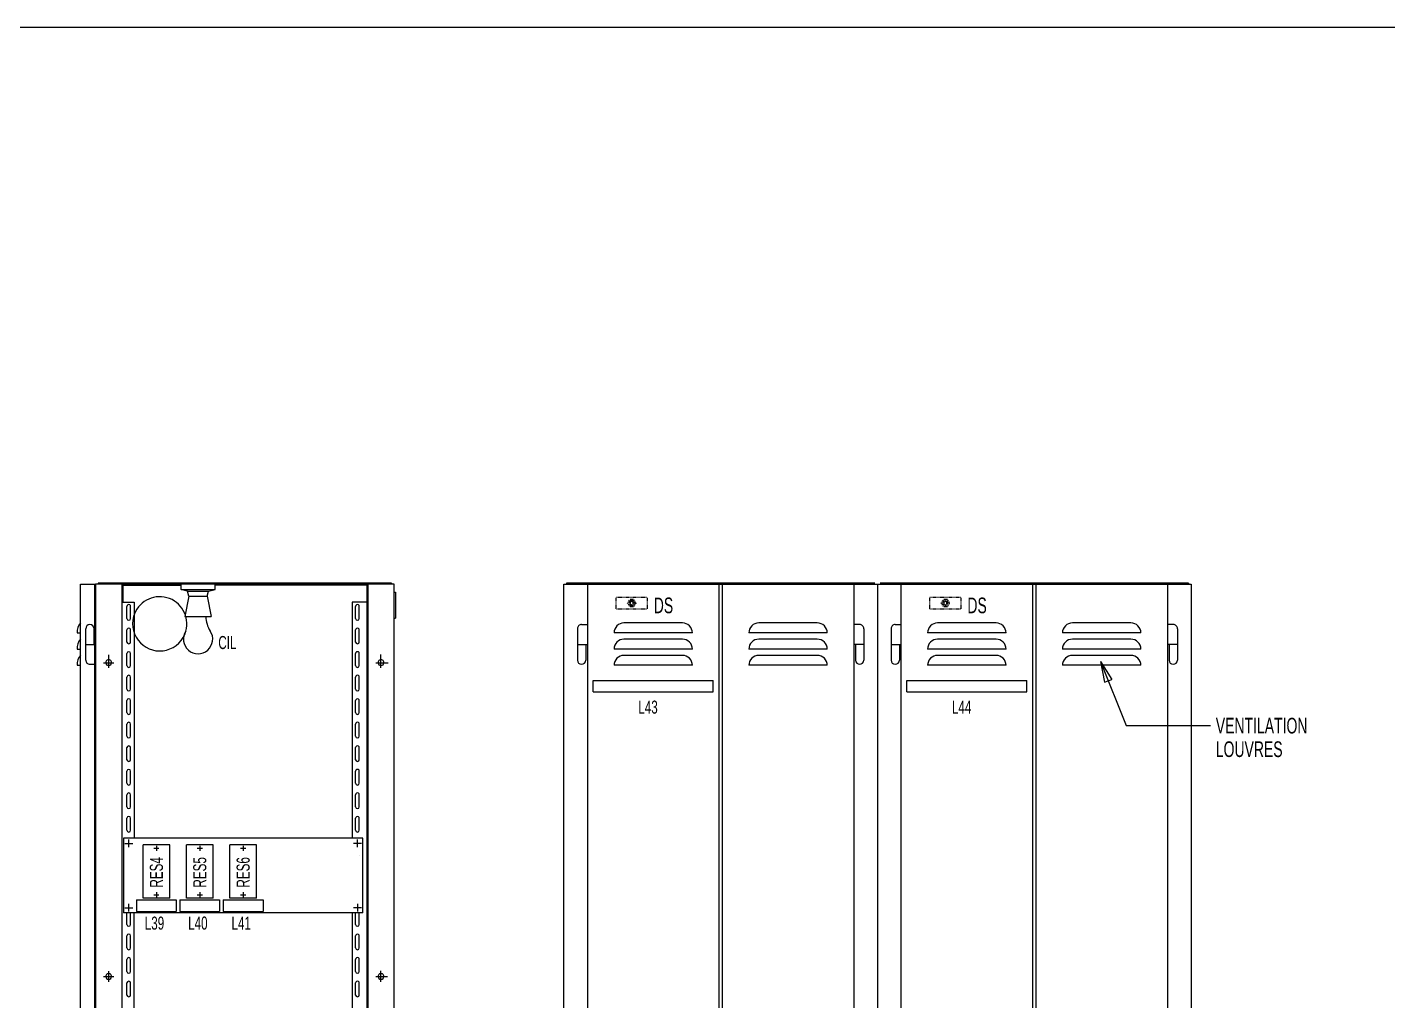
# Model space of a CAD drawing. Extents: x -5933 to 5929, y -4179 to 4187.
# Drawn here: x 655 to 3258, y 2056 to 3918 of the extents above; entities that cross this region are included whole.
import ezdxf

# ---------------------------------------------------------------- set-up
doc = ezdxf.new("R2010")
doc.units = 0
doc.linetypes.add('EXAMPLE1', pattern=[2, 1, -1])
doc.linetypes.add('SOLID', pattern=[0])
doc.layers.add('1', color=7, linetype='SOLID')
doc.layers.add('2', color=7, linetype='SOLID')

msp = doc.modelspace()

# ---------------------------------------------------------------- linework, layer by layer
at = {"layer": '1', "color": 7, "linetype": 'SOLID'}
msp.add_lwpolyline([(-5381.261719, 3918.064209), (5660.484375, 3918.064209)], dxfattribs=at)
at = {"layer": '2', "color": 7, "linetype": 'SOLID'}
for points in [[(756.497437, 552.964355), (756.497437, 2852.964355)], [(756.497437, 2852.964355), (785.497437, 2852.964355)], [(783.497437, 2852.964355), (783.497437, 1702.964355)], [(785.497437, 2852.964355), (785.497437, 552.964355)], [(1356.497681, 2852.964355), (785.497437, 2852.964355)], [(1351.497681, 2854.964355), (790.497437, 2854.964355)], [(790.497437, 2854.964355), (790.497437, 2852.964355)], [(835.497192, 2852.964355), (835.497192, 552.9646)], [(837.497192, 2850.9646), (837.497192, 2818.9646)], [(837.497192, 2850.9646), (948.997192, 2850.9646)], [(948.997192, 2842.9646), (948.997192, 2852.9646)], [(948.997192, 2842.9646), (1013.997192, 2842.9646)], [(961.497192, 2839.9646), (948.997192, 2842.9646)], [(961.497192, 2839.9646), (1001.497192, 2839.9646)], [(963.997192, 2829.9646), (961.497192, 2839.9646)], [(998.997192, 2829.9646), (1001.497192, 2839.9646)], [(1001.497192, 2839.9646), (1013.997192, 2842.9646)], [(1013.997192, 2842.9646), (1013.997192, 2852.9646)], [(1304.497192, 2850.9646), (1013.997192, 2850.9646)], [(1304.497192, 2852.964355), (1304.497192, 1992.964233)], [(1306.497192, 2852.964355), (1306.497192, 552.9646)], [(1351.497681, 2854.964355), (1351.497681, 2852.964355)], [(1356.497681, 552.964355), (1356.497681, 2852.964355)], [(1356.497681, 2837.964355), (1359.497681, 2837.964355)], [(1359.497681, 2837.964355), (1359.497681, 2787.964355)], [(1681.309692, 2852.964355), (2281.30957, 2852.964355)], [(1681.309692, 552.964355), (1681.309692, 2852.964355)], [(2276.30957, 2854.964355), (1686.309692, 2854.964355)], [(1686.309692, 2854.964355), (1686.309692, 2852.964355)], [(1726.309692, 2852.964355), (1726.309692, 552.964355)], [(1978.30957, 552.964355), (1978.30957, 2852.964355)], [(1984.30957, 2852.964355), (1984.30957, 552.964355)], [(2236.30957, 2852.964355), (2236.30957, 552.964355)], [(2281.30957, 2852.964355), (2281.30957, 502.964355)], [(2281.30957, 2852.964355), (2881.30957, 2852.964355)], [(2876.30957, 2854.964355), (2286.30957, 2854.964355)], [(2326.30957, 2852.964355), (2326.30957, 552.964355)], [(2578.30957, 552.964355), (2578.30957, 2852.964355)], [(2584.30957, 2852.964355), (2584.30957, 552.964355)], [(2836.30957, 2852.964355), (2836.30957, 552.964355)], [(2876.30957, 2854.964355), (2876.30957, 2852.964355)], [(2881.30957, 2852.964355), (2881.30957, 552.964355)], [(835.497192, 2818.9646), (858.997437, 2818.9646)], [(858.997437, 2818.9646), (858.997437, 2367.4646)], [(963.997192, 2829.9646), (956.497192, 2790.9646)], [(963.997192, 2829.9646), (998.997192, 2829.9646)], [(998.997192, 2829.9646), (1006.497192, 2790.9646)], [(1304.497192, 2818.9646), (1276.497192, 2818.9646)], [(1276.497192, 2818.9646), (1276.497192, 2367.4646)], [(845.497437, 2787.4646), (845.497437, 2810.4646)], [(852.497437, 2787.4646), (852.497437, 2810.4646)], [(956.497192, 2790.9646), (1006.497192, 2790.9646)], [(1282.997437, 2787.4646), (1282.997437, 2810.4646)], [(1289.997437, 2787.4646), (1289.997437, 2810.4646)], [(1356.497681, 2787.964355), (1359.497681, 2787.964355)], [(1356.497681, 2787.964355), (1359.497681, 2787.964355)], [(750.497437, 2759.964355), (756.497437, 2759.964355)], [(766.497437, 2707.964355), (766.497437, 2767.964355)], [(782.497437, 2737.964355), (782.497437, 2767.964355)], [(845.497437, 2742.464355), (845.497437, 2765.4646)], [(852.497437, 2742.464355), (852.497437, 2765.4646)], [(1282.997437, 2742.4646), (1282.997437, 2765.4646)], [(1289.997437, 2742.4646), (1289.997437, 2765.4646)], [(1707.309692, 2767.964355), (1707.309692, 2707.964355)], [(1715.309692, 2775.964355), (1726.309692, 2775.964355)], [(1927.30957, 2759.964355), (1777.309692, 2759.964355)], [(1908.30957, 2778.964355), (1796.30957, 2778.964355)], [(2185.30957, 2759.964355), (2035.30957, 2759.964355)], [(2166.30957, 2778.964355), (2054.30957, 2778.964355)], [(2247.30957, 2775.964355), (2236.30957, 2775.964355)], [(2255.30957, 2767.964355), (2255.30957, 2707.964355)], [(2307.30957, 2767.964355), (2307.30957, 2707.964355)], [(2315.30957, 2775.964355), (2326.30957, 2775.964355)], [(2527.30957, 2759.964355), (2377.30957, 2759.964355)], [(2508.30957, 2778.964355), (2396.30957, 2778.964355)], [(2785.30957, 2759.964355), (2635.30957, 2759.964355)], [(2766.30957, 2778.964355), (2654.30957, 2778.964355)], [(2847.30957, 2775.964355), (2836.30957, 2775.964355)], [(2855.30957, 2767.964355), (2855.30957, 2707.964355)], [(766.497437, 2737.964355), (785.497437, 2737.964355)], [(1707.309692, 2737.964355), (1726.309692, 2737.964355)], [(1723.309692, 2737.964355), (1723.309692, 2707.964355)], [(1908.30957, 2747.964355), (1796.30957, 2747.964355)], [(2166.30957, 2747.964355), (2054.30957, 2747.964355)], [(2255.30957, 2737.964355), (2236.30957, 2737.964355)], [(2239.30957, 2737.964355), (2239.30957, 2707.964355)], [(2307.30957, 2737.964355), (2326.30957, 2737.964355)], [(2323.30957, 2737.964355), (2323.30957, 2707.964355)], [(2508.30957, 2747.964355), (2396.30957, 2747.964355)], [(2766.30957, 2747.964355), (2654.30957, 2747.964355)], [(2855.30957, 2737.964355), (2836.30957, 2737.964355)], [(2839.30957, 2737.964355), (2839.30957, 2707.964355)], [(750.497437, 2728.964355), (756.497437, 2728.964355)], [(810.497681, 2692.964355), (810.497681, 2717.774414)], [(845.497437, 2697.464355), (845.497437, 2720.464355)], [(852.497437, 2697.464355), (852.497437, 2720.464355)], [(1282.997437, 2697.4646), (1282.997437, 2720.4646)], [(1289.997437, 2697.4646), (1289.997437, 2720.4646)], [(1331.497681, 2692.964355), (1331.497681, 2718.618164)], [(1927.30957, 2728.964355), (1777.309692, 2728.964355)], [(1908.30957, 2716.964355), (1796.30957, 2716.964355)], [(2185.30957, 2728.964355), (2035.30957, 2728.964355)], [(2166.30957, 2716.964355), (2054.30957, 2716.964355)], [(2527.30957, 2728.964355), (2377.30957, 2728.964355)], [(2508.30957, 2716.964355), (2396.30957, 2716.964355)], [(2785.30957, 2728.964355), (2635.30957, 2728.964355)], [(2766.30957, 2716.964355), (2654.30957, 2716.964355)], [(750.497437, 2697.964355), (756.497437, 2697.964355)], [(774.497437, 2699.964355), (785.497437, 2699.964355)], [(800.497681, 2702.964355), (820.497681, 2702.964355)], [(1321.497681, 2702.964355), (1345.246094, 2702.964355)], [(1927.30957, 2697.964355), (1777.309692, 2697.964355)], [(2185.30957, 2697.964355), (2035.30957, 2697.964355)], [(2527.30957, 2697.964355), (2377.30957, 2697.964355)], [(2785.30957, 2697.964355), (2635.30957, 2697.964355)], [(2708.162598, 2705.358398), (2729.981801, 2671.004761)], [(2708.162598, 2705.358398), (2716.05465, 2665.433901)], [(2708.162598, 2705.358398), (2757.286621, 2582.54834)], [(845.497437, 2652.464355), (845.497437, 2675.464355)], [(852.497437, 2652.464355), (852.497437, 2675.464355)], [(1282.997437, 2652.4646), (1282.997437, 2675.4646)], [(1289.997437, 2652.4646), (1289.997437, 2675.4646)], [(1737.309692, 2668.964355), (1967.30957, 2668.964355)], [(1737.309692, 2646.964355), (1737.309692, 2668.964355)], [(1967.30957, 2646.964355), (1967.30957, 2668.964355)], [(2337.30957, 2668.964355), (2567.30957, 2668.964355)], [(2337.30957, 2646.964355), (2337.30957, 2668.964355)], [(2567.30957, 2646.964355), (2567.30957, 2668.964355)], [(2716.05465, 2665.433901), (2729.981801, 2671.004761)], [(845.497437, 2607.464355), (845.497437, 2630.464355)], [(852.497437, 2607.464355), (852.497437, 2630.464355)], [(1282.997437, 2607.4646), (1282.997437, 2630.4646)], [(1289.997437, 2607.4646), (1289.997437, 2630.4646)], [(1737.309692, 2646.964355), (1967.30957, 2646.964355)], [(2337.30957, 2646.964355), (2567.30957, 2646.964355)], [(845.497437, 2562.464355), (845.497437, 2585.464355)], [(852.497437, 2562.464355), (852.497437, 2585.464355)], [(1282.997437, 2562.4646), (1282.997437, 2585.4646)], [(1289.997437, 2562.4646), (1289.997437, 2585.4646)], [(2757.286621, 2582.54834), (2918.693848, 2582.54834)], [(845.497437, 2517.464355), (845.497437, 2540.464355)], [(852.497437, 2517.464355), (852.497437, 2540.464355)], [(1282.997437, 2517.4646), (1282.997437, 2540.4646)], [(1289.997437, 2517.4646), (1289.997437, 2540.4646)], [(845.497437, 2472.464355), (845.497437, 2495.464355)], [(852.497437, 2472.464355), (852.497437, 2495.464355)], [(1282.997437, 2472.4646), (1282.997437, 2495.4646)], [(1289.997437, 2472.4646), (1289.997437, 2495.4646)], [(845.497437, 2427.464355), (845.497437, 2450.464355)], [(852.497437, 2427.464355), (852.497437, 2450.464355)], [(1282.997437, 2427.4646), (1282.997437, 2450.4646)], [(1289.997437, 2427.4646), (1289.997437, 2450.4646)], [(845.497437, 2382.464355), (845.497437, 2405.464355)], [(852.497437, 2382.464355), (852.497437, 2405.464355)], [(1282.997437, 2382.4646), (1282.997437, 2405.4646)], [(1289.997437, 2382.4646), (1289.997437, 2405.4646)], [(1296.497192, 2367.4646), (838.997437, 2367.4646)], [(838.997437, 2367.4646), (838.997437, 2224.4646)], [(841.497437, 2357.4646), (856.497437, 2357.4646)], [(848.997437, 2349.9646), (848.997437, 2364.9646)], [(876.247192, 2252.4646), (876.247192, 2354.4646)], [(927.247192, 2354.4646), (876.247192, 2354.4646)], [(896.747192, 2347.9646), (906.747192, 2347.9646)], [(901.747192, 2352.9646), (901.747192, 2342.9646)], [(927.247192, 2252.4646), (927.247192, 2354.4646)], [(959.247192, 2252.4646), (959.247192, 2354.4646)], [(1010.247192, 2354.4646), (959.247192, 2354.4646)], [(979.747192, 2347.9646), (989.747192, 2347.9646)], [(984.747192, 2352.9646), (984.747192, 2342.9646)], [(1010.247192, 2252.4646), (1010.247192, 2354.4646)], [(1042.247192, 2252.4646), (1042.247192, 2354.4646)], [(1093.247192, 2354.4646), (1042.247192, 2354.4646)], [(1062.747192, 2347.9646), (1072.747192, 2347.9646)], [(1067.747192, 2352.9646), (1067.747192, 2342.9646)], [(1093.247192, 2252.4646), (1093.247192, 2354.4646)], [(1293.997192, 2357.4646), (1278.997192, 2357.4646)], [(1286.497192, 2349.9646), (1286.497192, 2364.9646)], [(1296.247192, 2367.4646), (1296.247192, 2224.4646)], [(1289.997192, 2333.4646), (1289.997192, 2333.4646)], [(848.997437, 2226.9646), (848.997437, 2241.9646)], [(863.747192, 2249.4646), (939.747192, 2249.4646)], [(863.747192, 2249.464355), (863.747192, 2227.464355)], [(927.247192, 2252.4646), (876.247192, 2252.4646)], [(896.747192, 2258.9646), (906.747192, 2258.9646)], [(901.747192, 2263.9646), (901.747192, 2253.9646)], [(939.747192, 2249.4646), (939.747192, 2227.4646)], [(946.747192, 2249.4646), (1022.747192, 2249.4646)], [(946.747192, 2249.464355), (946.747192, 2227.464355)], [(1010.247192, 2252.4646), (959.247192, 2252.4646)], [(979.747192, 2258.9646), (989.747192, 2258.9646)], [(984.747192, 2263.9646), (984.747192, 2253.9646)], [(1022.747192, 2249.4646), (1022.747192, 2227.4646)], [(1029.747192, 2249.4646), (1105.747192, 2249.4646)], [(1029.747192, 2249.464355), (1029.747192, 2227.464355)], [(1093.247192, 2252.4646), (1042.247192, 2252.4646)], [(1062.747192, 2258.9646), (1072.747192, 2258.9646)], [(1067.747192, 2263.9646), (1067.747192, 2253.9646)], [(1105.747192, 2249.4646), (1105.747192, 2227.4646)], [(1286.497314, 2241.9646), (1286.497314, 2226.9646)], [(1296.496948, 2224.4646), (838.997437, 2224.4646)], [(841.497437, 2234.4646), (856.497437, 2234.4646)], [(845.497437, 2202.464355), (845.497437, 2224.4646)], [(852.497437, 2202.464355), (852.497437, 2224.4646)], [(858.997437, 2018.048096), (858.997437, 2224.4646)], [(863.747192, 2227.4646), (939.747192, 2227.4646)], [(946.747192, 2227.4646), (1022.747192, 2227.4646)], [(1029.747192, 2227.4646), (1105.747192, 2227.4646)], [(1276.497192, 2224.4646), (1276.497192, 1992.964233)], [(1293.997192, 2234.4646), (1278.997192, 2234.4646)], [(1282.997437, 2202.4646), (1282.997437, 2224.4646)], [(1289.997437, 2202.4646), (1289.997437, 2224.4646)], [(845.497437, 2171.4646), (845.497437, 2180.464355)], [(845.497437, 2157.464355), (845.497437, 2180.464355)], [(852.497437, 2171.4646), (852.497437, 2180.464355)], [(852.497437, 2157.464355), (852.497437, 2180.464355)], [(1282.997437, 2171.4646), (1282.997437, 2180.4646)], [(1282.997437, 2157.4646), (1282.997437, 2180.4646)], [(1289.997437, 2171.4646), (1289.997437, 2180.4646)], [(1289.997437, 2157.4646), (1289.997437, 2180.4646)], [(845.497437, 2126.4646), (845.497437, 2135.464355)], [(845.497437, 2112.464355), (845.497437, 2135.464355)], [(852.497437, 2126.4646), (852.497437, 2135.464355)], [(852.497437, 2112.464355), (852.497437, 2135.464355)], [(1282.997437, 2126.4646), (1282.997437, 2135.4646)], [(1282.997437, 2112.4646), (1282.997437, 2135.4646)], [(1289.997437, 2126.4646), (1289.997437, 2135.4646)], [(1289.997437, 2112.4646), (1289.997437, 2135.4646)], [(810.497437, 2092.964355), (810.497437, 2112.964355)], [(810.497681, 2092.964355), (810.497681, 2112.964355)], [(1331.497681, 2092.964355), (1331.497681, 2113.968994)], [(800.497437, 2102.964355), (820.497437, 2102.964355)], [(800.497681, 2102.964355), (820.497681, 2102.964355)], [(845.497437, 2081.4646), (845.497437, 2090.464355)], [(845.497437, 2067.464355), (845.497437, 2090.464355)], [(852.497437, 2081.4646), (852.497437, 2090.464355)], [(852.497437, 2067.464355), (852.497437, 2090.464355)], [(1282.997437, 2081.4646), (1282.997437, 2090.4646)], [(1282.997437, 2067.4646), (1282.997437, 2090.4646)], [(1289.997437, 2081.4646), (1289.997437, 2090.4646)], [(1289.997437, 2067.4646), (1289.997437, 2090.4646)], [(1321.497681, 2102.964355), (1343.865479, 2102.964355)]]:
    msp.add_lwpolyline(points, dxfattribs=at)
for points in [[(852.497437, 2810.4646, 1), (845.497437, 2810.464599, 1)], [(958.163944, 2763.442385, 1), (858.163929, 2791.080811, 1), (958.163944, 2763.442385, 1)], [(1289.997437, 2810.4646, 1), (1282.997437, 2810.464599, 1)], [(845.497437, 2787.464599, 1), (852.497437, 2787.4646, 1)], [(996.497192, 2791.080806, 0.147476), (1004.830454, 2763.442378, 0.147476)], [(1282.997437, 2787.464599, 1), (1289.997437, 2787.4646, 1)], [(756.497436, 2778.964354, 0.2235), (750.497385, 2759.964352, 0.2235)], [(782.497437, 2767.964355, 1), (766.497437, 2767.964355, 1)], [(852.497437, 2765.4646, 1), (845.497437, 2765.464599, 1)], [(958.164182, 2763.442135, 1.863353), (1004.830199, 2763.44214, 1.863353)], [(1289.997437, 2765.4646, 1), (1282.997437, 2765.464599, 1)], [(1715.309692, 2775.964355, 0.414214), (1707.309692, 2767.964355, 0.414214)], [(1796.309569, 2778.964355, 0.414214), (1777.30957, 2759.964354, 0.414214)], [(1927.30957, 2759.964355, 0.414214), (1908.309569, 2778.964355, 0.414214)], [(2054.309569, 2778.964355, 0.414214), (2035.30957, 2759.964354, 0.414214)], [(2185.30957, 2759.964355, 0.414214), (2166.309569, 2778.964355, 0.414214)], [(2255.30957, 2767.964355, 0.414214), (2247.30957, 2775.964355, 0.414214)], [(2315.30957, 2775.964355, 0.414214), (2307.30957, 2767.964355, 0.414214)], [(2396.309569, 2778.964355, 0.414214), (2377.30957, 2759.964354, 0.414214)], [(2527.30957, 2759.964355, 0.414214), (2508.309569, 2778.964355, 0.414214)], [(2654.309569, 2778.964355, 0.414214), (2635.30957, 2759.964354, 0.414214)], [(2785.30957, 2759.964355, 0.414214), (2766.309569, 2778.964355, 0.414214)], [(2855.30957, 2767.964355, 0.414214), (2847.30957, 2775.964355, 0.414214)], [(756.497436, 2747.964354, 0.2235), (750.497385, 2728.964352, 0.2235)], [(845.497437, 2742.464355, 1), (852.497437, 2742.464355, 1)], [(1282.997437, 2742.464599, 1), (1289.997437, 2742.4646, 1)], [(1796.309569, 2747.964355, 0.414214), (1777.30957, 2728.964354, 0.414214)], [(1927.30957, 2728.964355, 0.414214), (1908.309569, 2747.964355, 0.414214)], [(2054.309569, 2747.964355, 0.414214), (2035.30957, 2728.964354, 0.414214)], [(2185.30957, 2728.964355, 0.414214), (2166.309569, 2747.964355, 0.414214)], [(2396.309569, 2747.964355, 0.414214), (2377.30957, 2728.964354, 0.414214)], [(2527.30957, 2728.964355, 0.414214), (2508.309569, 2747.964355, 0.414214)], [(2654.309569, 2747.964355, 0.414214), (2635.30957, 2728.964354, 0.414214)], [(2785.30957, 2728.964355, 0.414214), (2766.309569, 2747.964355, 0.414214)], [(756.497436, 2716.964354, 0.2235), (750.497385, 2697.964352, 0.2235)], [(766.497437, 2707.964355, 0.414214), (774.497437, 2699.964355, 0.414214)], [(815.997681, 2702.964355, 1), (804.997681, 2702.964356, 1), (815.997681, 2702.964355, 1)], [(852.497437, 2720.464355, 1), (845.497437, 2720.464355, 1)], [(1289.997437, 2720.4646, 1), (1282.997437, 2720.464599, 1)], [(1336.997681, 2702.964355, 1), (1325.997681, 2702.964356, 1), (1336.997681, 2702.964355, 1)], [(1707.309692, 2707.964355, 1), (1723.309692, 2707.964355, 1)], [(1796.309569, 2716.964355, 0.414214), (1777.30957, 2697.964354, 0.414214)], [(1927.30957, 2697.964355, 0.414214), (1908.309569, 2716.964355, 0.414214)], [(2054.309569, 2716.964355, 0.414214), (2035.30957, 2697.964354, 0.414214)], [(2185.30957, 2697.964355, 0.414214), (2166.309569, 2716.964355, 0.414214)], [(2239.30957, 2707.964355, 1), (2255.30957, 2707.964355, 1)], [(2307.30957, 2707.964355, 1), (2323.30957, 2707.964355, 1)], [(2396.309569, 2716.964355, 0.414214), (2377.30957, 2697.964354, 0.414214)], [(2527.30957, 2697.964355, 0.414214), (2508.309569, 2716.964355, 0.414214)], [(2654.309569, 2716.964355, 0.414214), (2635.30957, 2697.964354, 0.414214)], [(2785.30957, 2697.964355, 0.414214), (2766.309569, 2716.964355, 0.414214)], [(2839.30957, 2707.964355, 1), (2855.30957, 2707.964355, 1)], [(845.497437, 2697.464355, 1), (852.497437, 2697.464355, 1)], [(1282.997437, 2697.464599, 1), (1289.997437, 2697.4646, 1)], [(852.497437, 2675.464355, 1), (845.497437, 2675.464355, 1)], [(1289.997437, 2675.4646, 1), (1282.997437, 2675.464599, 1)], [(845.497437, 2652.464355, 1), (852.497437, 2652.464355, 1)], [(852.497437, 2630.464355, 1), (845.497437, 2630.464355, 1)], [(1282.997437, 2652.464599, 1), (1289.997437, 2652.4646, 1)], [(1289.997437, 2630.4646, 1), (1282.997437, 2630.464599, 1)], [(845.497437, 2607.464355, 1), (852.497437, 2607.464355, 1)], [(1282.997437, 2607.464599, 1), (1289.997437, 2607.4646, 1)], [(852.497437, 2585.464355, 1), (845.497437, 2585.464355, 1)], [(1289.997437, 2585.4646, 1), (1282.997437, 2585.464599, 1)], [(845.497437, 2562.464355, 1), (852.497437, 2562.464355, 1)], [(1282.997437, 2562.464599, 1), (1289.997437, 2562.4646, 1)], [(852.497437, 2540.464355, 1), (845.497437, 2540.464355, 1)], [(1289.997437, 2540.4646, 1), (1282.997437, 2540.464599, 1)], [(845.497437, 2517.464355, 1), (852.497437, 2517.464355, 1)], [(1282.997437, 2517.464599, 1), (1289.997437, 2517.4646, 1)], [(852.497437, 2495.464355, 1), (845.497437, 2495.464355, 1)], [(1289.997437, 2495.4646, 1), (1282.997437, 2495.464599, 1)], [(845.497437, 2472.464355, 1), (852.497437, 2472.464355, 1)], [(852.497437, 2450.464355, 1), (845.497437, 2450.464355, 1)], [(1282.997437, 2472.464599, 1), (1289.997437, 2472.4646, 1)], [(1289.997437, 2450.4646, 1), (1282.997437, 2450.464599, 1)], [(845.497437, 2427.464355, 1), (852.497437, 2427.464355, 1)], [(1282.997437, 2427.464599, 1), (1289.997437, 2427.4646, 1)], [(852.497437, 2405.464355, 1), (845.497437, 2405.464355, 1)], [(1289.997437, 2405.4646, 1), (1282.997437, 2405.464599, 1)], [(845.497437, 2382.464355, 1), (852.497437, 2382.464355, 1)], [(1282.997437, 2382.464599, 1), (1289.997437, 2382.4646, 1)], [(845.497437, 2202.464355, 1), (852.497437, 2202.464355, 1)], [(1282.997437, 2202.464599, 1), (1289.997437, 2202.4646, 1)], [(852.497437, 2180.464355, 1), (845.497437, 2180.464355, 1)], [(1289.997437, 2180.4646, 1), (1282.997437, 2180.464599, 1)], [(845.497437, 2157.464355, 1), (852.497437, 2157.464355, 1)], [(852.497437, 2135.464355, 1), (845.497437, 2135.464355, 1)], [(1282.997437, 2157.464599, 1), (1289.997437, 2157.4646, 1)], [(1289.997437, 2135.4646, 1), (1282.997437, 2135.464599, 1)], [(845.497437, 2112.464355, 1), (852.497437, 2112.464355, 1)], [(1282.997437, 2112.464599, 1), (1289.997437, 2112.4646, 1)], [(815.997437, 2102.964355, 1), (804.997437, 2102.964356, 1), (815.997437, 2102.964355, 1)], [(815.997681, 2102.964355, 1), (804.997681, 2102.964356, 1), (815.997681, 2102.964355, 1)], [(852.497437, 2090.464355, 1), (845.497437, 2090.464355, 1)], [(1289.997437, 2090.4646, 1), (1282.997437, 2090.464599, 1)], [(1336.997681, 2102.964355, 1), (1325.997681, 2102.964356, 1), (1336.997681, 2102.964355, 1)], [(845.497437, 2067.464355, 1), (852.497437, 2067.464355, 1)], [(1282.997437, 2067.464599, 1), (1289.997437, 2067.4646, 1)]]:
    msp.add_lwpolyline(points, format="xyb", dxfattribs=at)
at = {"layer": '2', "color": 7, "linetype": 'EXAMPLE1'}
for points in [[(1781.30957, 2805.964355), (1781.30957, 2827.964355)], [(1781.30957, 2827.964355), (1841.30957, 2827.964355)], [(1803.30957, 2816.964355), (1807.30957, 2823.892578)], [(1803.30957, 2816.964355), (1807.30957, 2810.036133)], [(1815.30957, 2823.892578), (1807.30957, 2823.892578)], [(1819.30957, 2816.964355), (1815.30957, 2823.892578)], [(1819.30957, 2816.964355), (1815.30957, 2810.036133)], [(1841.30957, 2805.964355), (1841.30957, 2827.964355)], [(2381.30957, 2805.964355), (2381.30957, 2827.964355)], [(2381.30957, 2827.964355), (2441.30957, 2827.964355)], [(2403.30957, 2816.964355), (2407.30957, 2823.892578)], [(2403.30957, 2816.964355), (2407.30957, 2810.036133)], [(2415.30957, 2823.892578), (2407.30957, 2823.892578)], [(2419.30957, 2816.964355), (2415.30957, 2823.892578)], [(2419.30957, 2816.964355), (2415.30957, 2810.036133)], [(2441.30957, 2805.964355), (2441.30957, 2827.964355)], [(1781.30957, 2805.964355), (1841.30957, 2805.964355)], [(1815.30957, 2810.036133), (1807.30957, 2810.036133)], [(2381.30957, 2805.964355), (2441.30957, 2805.964355)], [(2415.30957, 2810.036133), (2407.30957, 2810.036133)]]:
    msp.add_lwpolyline(points, dxfattribs=at)
for points in [[(1816.30957, 2816.964355, 1), (1806.30957, 2816.964356, 1), (1816.30957, 2816.964355, 1)], [(1814.30957, 2816.964355, 1), (1808.30957, 2816.964356, 1), (1814.30957, 2816.964355, 1)], [(2416.30957, 2816.964355, 1), (2406.30957, 2816.964356, 1), (2416.30957, 2816.964355, 1)], [(2414.30957, 2816.964355, 1), (2408.30957, 2816.964356, 1), (2414.30957, 2816.964355, 1)]]:
    msp.add_lwpolyline(points, format="xyb", dxfattribs=at)

# ---------------------------------------------------------------- texts
at = {"layer": '2', "color": 7, "linetype": 'SOLID', "width": 0.666667}
for s, height, p in [('DS', 30, (1853.358236, 2797.494629)), ('DS', 30, (2453.358236, 2797.494629)), ('CIL', 25, (1020.25061, 2728.979492)), ('L43', 25, (1823.802679, 2605.494629)), ('L44', 25, (2423.802679, 2605.494629)), ('VENTILATION', 30, (2928.693848, 2567.54834)), ('LOUVRES', 30, (2928.693848, 2522.54834)), ('L39', 25, (879.524969, 2192.4646)), ('L40', 25, (962.524969, 2192.4646)), ('L41', 25, (1045.524969, 2192.4646))]:
    msp.add_text(s, height=height, dxfattribs=at).set_placement(p)
for s, p in [('RES4', (914.247192, 2272.909043)), ('RES5', (997.247192, 2272.909043)), ('RES6', (1080.247192, 2272.909043))]:
    msp.add_text(s, height=25, rotation=90, dxfattribs=at).set_placement(p)

doc.saveas('drawing.dxf')
